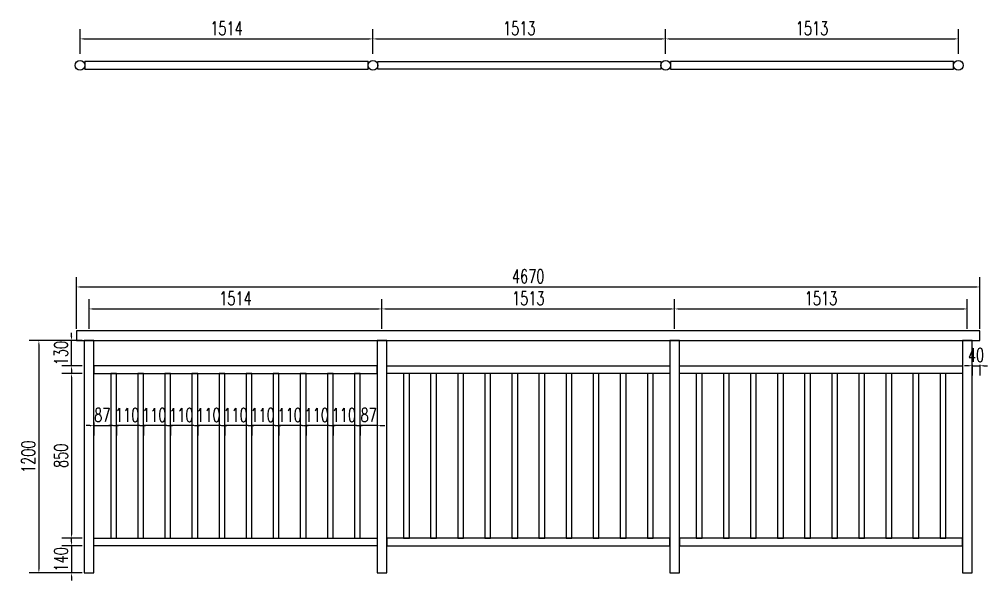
# Model space of a CAD drawing. Header units: millimetres. Extents: x -2430464 to 225692, y -180 to 1805330.
# Drawn here: x -1402881 to -1397876, y 614813 to 617712 of the extents above; entities that cross this region are included whole.
import ezdxf

# ---------------------------------------------------------------- set-up
doc = ezdxf.new("R2010")
doc.units = ezdxf.units.MM
doc.header["$LTSCALE"] = 1000
doc.layers.get('0').update_dxf_attribs({"linetype": 'CONTINUOUS'})
doc.layers.get('DEFPOINTS').update_dxf_attribs({"linetype": 'CONTINUOUS'})
for name, color, linetype in [('W-PLASTIC_RAILINGS塑木栏杆', 6, 'CONTINUOUS'), ('W-WOOD_FLOOR木地板', 30, 'CONTINUOUS'), ('景-通用-文字', 7, 'CONTINUOUS')]:
    doc.layers.add(name, color=color, linetype=linetype)
doc.styles.add('STANDARD_T3', font='simplex.shx', dxfattribs={"width": 0.7, "bigfont": 'gbcbig.shx'})
doc.dimstyles.new('W&&20', dxfattribs={"dimtxt": 70, "dimasz": 20, "dimexe": 50, "dimexo": 60, "dimgap": 20, "dimtad": 1, "dimdec": 0, "dimzin": 0, "dimdsep": 46, "dimtxsty": 'STANDARD_T3', "dimcen": 0.09, "dimclrd": 1, "dimclre": 1, "dimclrt": 7, "dimazin": 2, "dimtfac": 1, "dimtdec": 0, "dimtix": 1, "dimtmove": 2, "dimatfit": 3, "dimfxl": 0, "dimtolj": 1, "dimtzin": 0, "dimarcsym": 0})

# ---------------------------------------------------------------- blocks, each defined once
blk = doc.blocks.new('*U713')
at = {"layer": 'W-PLASTIC_RAILINGS塑木栏杆'}
blk.add_lwpolyline([(-15, -420), (15, -420), (15, 430), (-15, 430)], close=True, dxfattribs=at)
blk = doc.blocks.new('*U714')
at = {"layer": 'W-PLASTIC_RAILINGS塑木栏杆', "color": 0, "linetype": 'ByBlock', "lineweight": -2, "transparency": 16777216}
for p in [(0, 0), (140, 0), (280, 0), (420, 0), (560, 0), (700, 0), (840, 0), (980, 0), (1120, 0), (1260, 0)]:
    blk.add_blockref('*U713', p, dxfattribs=at)
blk = doc.blocks.new('*D716')
at = {"layer": 'DEFPOINTS', "color": 0, "transparency": 16777216}
for p in [(-1402586.1, 616052.8), (-1402780.1, 614852.8), (-1402546.1, 614852.8)]:
    blk.add_point(p, dxfattribs=at)
at = {"layer": 'W-WOOD_FLOOR木地板', "color": 1, "lineweight": -2, "transparency": 16777216}
for p, q in [((-1402646.1, 616052.8), (-1402830.1, 616052.8)), ((-1402780.1, 616032.8), (-1402780.1, 614872.8)), ((-1402606.1, 614852.8), (-1402830.1, 614852.8))]:
    blk.add_line(p, q, dxfattribs=at)
at = {"layer": 'W-WOOD_FLOOR木地板', "color": 1, "transparency": 16777216}
for points in [[(-1402783.5, 616032.8), (-1402776.8, 616032.8), (-1402780.1, 616052.8)], [(-1402783.5, 614872.8), (-1402776.8, 614872.8), (-1402780.1, 614852.8)]]:
    blk.add_solid(points, dxfattribs=at)
at = {"layer": 'W-WOOD_FLOOR木地板', "color": 7, "transparency": 16777216, "insert": (-1402835.1, 615452.8), "char_height": 70, "attachment_point": 5, "rotation": 90, "style": 'STANDARD_T3'}
blk.add_mtext('\\A1;1200', dxfattribs=at)
blk = doc.blocks.new('*D717')
at = {"layer": 'DEFPOINTS', "color": 0, "transparency": 16777216}
for p in [(-1402496.1, 615882.8), (-1402611.1, 615032.8), (-1402496.1, 615032.8)]:
    blk.add_point(p, dxfattribs=at)
at = {"layer": 'W-WOOD_FLOOR木地板', "color": 1, "lineweight": -2, "transparency": 16777216}
for p, q in [((-1402556.1, 615882.8), (-1402661.1, 615882.8)), ((-1402611.1, 615862.8), (-1402611.1, 615052.8)), ((-1402556.1, 615032.8), (-1402661.1, 615032.8))]:
    blk.add_line(p, q, dxfattribs=at)
at = {"layer": 'W-WOOD_FLOOR木地板', "color": 1, "transparency": 16777216}
for points in [[(-1402614.5, 615862.8), (-1402607.8, 615862.8), (-1402611.1, 615882.8)], [(-1402614.5, 615052.8), (-1402607.8, 615052.8), (-1402611.1, 615032.8)]]:
    blk.add_solid(points, dxfattribs=at)
at = {"layer": 'W-WOOD_FLOOR木地板', "color": 7, "transparency": 16777216, "insert": (-1402666.1, 615457.8), "char_height": 70, "attachment_point": 5, "rotation": 90, "style": 'STANDARD_T3'}
blk.add_mtext('\\A1;850', dxfattribs=at)
blk = doc.blocks.new('*D715')
at = {"layer": 'DEFPOINTS', "color": 0, "transparency": 16777216}
for p in [(-1402611.1, 616052.8), (-1402496.1, 616052.8), (-1402496.1, 615922.8)]:
    blk.add_point(p, dxfattribs=at)
at = {"layer": 'W-WOOD_FLOOR木地板', "color": 1, "lineweight": -2, "transparency": 16777216}
for p, q in [((-1402611.1, 616072.8), (-1402611.1, 616092.8)), ((-1402556.1, 616052.8), (-1402661.1, 616052.8)), ((-1402611.1, 615922.8), (-1402611.1, 616052.8)), ((-1402556.1, 615922.8), (-1402661.1, 615922.8)), ((-1402611.1, 615902.8), (-1402611.1, 615882.8))]:
    blk.add_line(p, q, dxfattribs=at)
at = {"layer": 'W-WOOD_FLOOR木地板', "color": 1, "transparency": 16777216}
for points in [[(-1402614.5, 616072.8), (-1402607.8, 616072.8), (-1402611.1, 616052.8)], [(-1402614.5, 615902.8), (-1402607.8, 615902.8), (-1402611.1, 615922.8)]]:
    blk.add_solid(points, dxfattribs=at)
at = {"layer": 'W-WOOD_FLOOR木地板', "color": 7, "transparency": 16777216, "insert": (-1402666.1, 615987.8), "char_height": 70, "attachment_point": 5, "rotation": 90, "style": 'STANDARD_T3'}
blk.add_mtext('\\A1;130', dxfattribs=at)
blk = doc.blocks.new('*D718')
at = {"layer": 'DEFPOINTS', "color": 0, "transparency": 16777216}
for p in [(-1402496.1, 614992.8), (-1402611.1, 614852.8), (-1402496.1, 614852.8)]:
    blk.add_point(p, dxfattribs=at)
at = {"layer": 'W-WOOD_FLOOR木地板', "color": 1, "lineweight": -2, "transparency": 16777216}
for p, q in [((-1402611.1, 615012.8), (-1402611.1, 615032.8)), ((-1402556.1, 614992.8), (-1402661.1, 614992.8)), ((-1402611.1, 614992.8), (-1402611.1, 614852.8)), ((-1402556.1, 614852.8), (-1402661.1, 614852.8)), ((-1402611.1, 614832.8), (-1402611.1, 614812.8))]:
    blk.add_line(p, q, dxfattribs=at)
at = {"layer": 'W-WOOD_FLOOR木地板', "color": 1, "transparency": 16777216}
for points in [[(-1402614.4, 615012.8), (-1402607.7, 615012.8), (-1402611.1, 614992.8)], [(-1402614.4, 614832.8), (-1402607.7, 614832.8), (-1402611.1, 614852.8)]]:
    blk.add_solid(points, dxfattribs=at)
at = {"layer": 'W-WOOD_FLOOR木地板', "color": 7, "transparency": 16777216, "insert": (-1402666.1, 614922.8), "char_height": 70, "attachment_point": 5, "rotation": 90, "style": 'STANDARD_T3'}
blk.add_mtext('\\A1;140', dxfattribs=at)
blk = doc.blocks.new('*D719')
at = {"layer": 'DEFPOINTS', "color": 0, "transparency": 16777216}
for p in [(-1401007.1, 616216.3), (-1402521.1, 616052.8), (-1401007.1, 616052.8)]:
    blk.add_point(p, dxfattribs=at)
at = {"layer": 'W-WOOD_FLOOR木地板', "color": 1, "lineweight": -2, "transparency": 16777216}
for p, q in [((-1402521.1, 616112.8), (-1402521.1, 616266.3)), ((-1401007.1, 616112.8), (-1401007.1, 616266.3)), ((-1402501.1, 616216.3), (-1401027.1, 616216.3))]:
    blk.add_line(p, q, dxfattribs=at)
at = {"layer": 'W-WOOD_FLOOR木地板', "color": 1, "transparency": 16777216}
for points in [[(-1402501.1, 616219.6), (-1402501.1, 616212.9), (-1402521.1, 616216.3)], [(-1401027.1, 616219.6), (-1401027.1, 616212.9), (-1401007.1, 616216.3)]]:
    blk.add_solid(points, dxfattribs=at)
at = {"layer": 'W-WOOD_FLOOR木地板', "color": 7, "transparency": 16777216, "insert": (-1401764.1, 616271.3), "char_height": 70, "attachment_point": 5, "style": 'STANDARD_T3'}
blk.add_mtext('\\A1;1514', dxfattribs=at)
blk = doc.blocks.new('*D720')
at = {"layer": 'DEFPOINTS', "color": 0, "transparency": 16777216}
for p in [(-1399494.1, 616216.3), (-1401007.1, 616052.8), (-1399494.1, 616052.8)]:
    blk.add_point(p, dxfattribs=at)
at = {"layer": 'W-WOOD_FLOOR木地板', "color": 1, "lineweight": -2, "transparency": 16777216}
for p, q in [((-1401007.1, 616112.8), (-1401007.1, 616266.3)), ((-1399494.1, 616112.8), (-1399494.1, 616266.3)), ((-1400987.1, 616216.3), (-1399514.1, 616216.3))]:
    blk.add_line(p, q, dxfattribs=at)
at = {"layer": 'W-WOOD_FLOOR木地板', "color": 1, "transparency": 16777216}
for points in [[(-1400987.1, 616219.6), (-1400987.1, 616212.9), (-1401007.1, 616216.3)], [(-1399514.1, 616219.6), (-1399514.1, 616212.9), (-1399494.1, 616216.3)]]:
    blk.add_solid(points, dxfattribs=at)
at = {"layer": 'W-WOOD_FLOOR木地板', "color": 7, "transparency": 16777216, "insert": (-1400250.6, 616271.3), "char_height": 70, "attachment_point": 5, "style": 'STANDARD_T3'}
blk.add_mtext('\\A1;1513', dxfattribs=at)
blk = doc.blocks.new('*D721')
at = {"layer": 'DEFPOINTS', "color": 0, "transparency": 16777216}
for p in [(-1397981.1, 616216.3), (-1399494.1, 616052.8), (-1397981.1, 616052.8)]:
    blk.add_point(p, dxfattribs=at)
at = {"layer": 'W-WOOD_FLOOR木地板', "color": 1, "lineweight": -2, "transparency": 16777216}
for p, q in [((-1399494.1, 616112.8), (-1399494.1, 616266.3)), ((-1397981.1, 616112.8), (-1397981.1, 616266.3)), ((-1399474.1, 616216.3), (-1398001.1, 616216.3))]:
    blk.add_line(p, q, dxfattribs=at)
at = {"layer": 'W-WOOD_FLOOR木地板', "color": 1, "transparency": 16777216}
for points in [[(-1399474.1, 616219.6), (-1399474.1, 616212.9), (-1399494.1, 616216.3)], [(-1398001.1, 616219.6), (-1398001.1, 616212.9), (-1397981.1, 616216.3)]]:
    blk.add_solid(points, dxfattribs=at)
at = {"layer": 'W-WOOD_FLOOR木地板', "color": 7, "transparency": 16777216, "insert": (-1398737.6, 616271.3), "char_height": 70, "attachment_point": 5, "style": 'STANDARD_T3'}
blk.add_mtext('\\A1;1513', dxfattribs=at)
blk = doc.blocks.new('*D722')
at = {"layer": 'DEFPOINTS', "color": 0, "transparency": 16777216}
for p in [(-1402496.1, 615690.3), (-1402409.1, 615690.3), (-1402409.1, 615613.3)]:
    blk.add_point(p, dxfattribs=at)
at = {"layer": 'W-WOOD_FLOOR木地板', "color": 1, "lineweight": -2, "transparency": 16777216}
for p, q in [((-1402516.1, 615613.3), (-1402536.1, 615613.3)), ((-1402496.1, 615630.3), (-1402496.1, 615563.3)), ((-1402496.1, 615613.3), (-1402409.1, 615613.3)), ((-1402409.1, 615630.3), (-1402409.1, 615563.3)), ((-1402389.1, 615613.3), (-1402369.1, 615613.3))]:
    blk.add_line(p, q, dxfattribs=at)
at = {"layer": 'W-WOOD_FLOOR木地板', "color": 1, "transparency": 16777216}
for points in [[(-1402516.1, 615616.6), (-1402516.1, 615609.9), (-1402496.1, 615613.3)], [(-1402389.1, 615616.6), (-1402389.1, 615609.9), (-1402409.1, 615613.3)]]:
    blk.add_solid(points, dxfattribs=at)
at = {"layer": 'W-WOOD_FLOOR木地板', "color": 7, "transparency": 16777216, "insert": (-1402452.6, 615668.3), "char_height": 70, "attachment_point": 5, "style": 'STANDARD_T3'}
blk.add_mtext('\\A1;87', dxfattribs=at)
blk = doc.blocks.new('*D723')
at = {"layer": 'DEFPOINTS', "color": 0, "transparency": 16777216}
for p in [(-1401679.1, 615737.2), (-1401569.1, 615737.2), (-1401679.1, 615613.3)]:
    blk.add_point(p, dxfattribs=at)
at = {"layer": '景-通用-文字', "color": 1, "lineweight": -2, "transparency": 16777216}
for p, q in [((-1401699.1, 615613.3), (-1401719.1, 615613.3)), ((-1401679.1, 615618.3), (-1401679.1, 615563.3)), ((-1401569.1, 615613.3), (-1401679.1, 615613.3)), ((-1401569.1, 615618.3), (-1401569.1, 615563.3)), ((-1401549.1, 615613.3), (-1401529.1, 615613.3))]:
    blk.add_line(p, q, dxfattribs=at)
at = {"layer": '景-通用-文字', "color": 1, "transparency": 16777216}
for points in [[(-1401699.1, 615616.6), (-1401699.1, 615609.9), (-1401679.1, 615613.3)], [(-1401549.1, 615616.6), (-1401549.1, 615609.9), (-1401569.1, 615613.3)]]:
    blk.add_solid(points, dxfattribs=at)
at = {"layer": '景-通用-文字', "color": 7, "transparency": 16777216, "insert": (-1401624.1, 615668.3), "char_height": 70, "attachment_point": 5, "style": 'STANDARD_T3'}
blk.add_mtext('\\A1;110', dxfattribs=at)
blk = doc.blocks.new('*D724')
at = {"layer": 'DEFPOINTS', "color": 0, "transparency": 16777216}
for p in [(-1401119.1, 615736.5), (-1401032.1, 615736.5), (-1401119.1, 615613.3)]:
    blk.add_point(p, dxfattribs=at)
at = {"layer": 'W-PLASTIC_RAILINGS塑木栏杆', "color": 1, "lineweight": -2, "transparency": 16777216}
for p, q in [((-1401139.1, 615613.3), (-1401159.1, 615613.3)), ((-1401119.1, 615618.3), (-1401119.1, 615563.3)), ((-1401032.1, 615613.3), (-1401119.1, 615613.3)), ((-1401032.1, 615618.3), (-1401032.1, 615563.3)), ((-1401012.1, 615613.3), (-1400992.1, 615613.3))]:
    blk.add_line(p, q, dxfattribs=at)
at = {"layer": 'W-PLASTIC_RAILINGS塑木栏杆', "color": 1, "transparency": 16777216}
for points in [[(-1401139.1, 615616.6), (-1401139.1, 615609.9), (-1401119.1, 615613.3)], [(-1401012.1, 615616.6), (-1401012.1, 615609.9), (-1401032.1, 615613.3)]]:
    blk.add_solid(points, dxfattribs=at)
at = {"layer": 'W-PLASTIC_RAILINGS塑木栏杆', "color": 7, "transparency": 16777216, "insert": (-1401075.6, 615668.3), "char_height": 70, "attachment_point": 5, "style": 'STANDARD_T3'}
blk.add_mtext('\\A1;87', dxfattribs=at)
blk = doc.blocks.new('*D1061')
at = {"layer": 'DEFPOINTS', "color": 0, "transparency": 16777216}
for p in [(-1401819.1, 615737.2), (-1401709.1, 615737.2), (-1401819.1, 615613.3)]:
    blk.add_point(p, dxfattribs=at)
at = {"layer": '景-通用-文字', "color": 1, "lineweight": -2, "transparency": 16777216}
for p, q in [((-1401839.1, 615613.3), (-1401859.1, 615613.3)), ((-1401819.1, 615618.3), (-1401819.1, 615563.3)), ((-1401709.1, 615613.3), (-1401819.1, 615613.3)), ((-1401709.1, 615618.3), (-1401709.1, 615563.3)), ((-1401689.1, 615613.3), (-1401669.1, 615613.3))]:
    blk.add_line(p, q, dxfattribs=at)
at = {"layer": '景-通用-文字', "color": 1, "transparency": 16777216}
for points in [[(-1401839.1, 615616.6), (-1401839.1, 615609.9), (-1401819.1, 615613.3)], [(-1401689.1, 615616.6), (-1401689.1, 615609.9), (-1401709.1, 615613.3)]]:
    blk.add_solid(points, dxfattribs=at)
at = {"layer": '景-通用-文字', "color": 7, "transparency": 16777216, "insert": (-1401764.1, 615668.3), "char_height": 70, "attachment_point": 5, "style": 'STANDARD_T3'}
blk.add_mtext('\\A1;110', dxfattribs=at)
blk = doc.blocks.new('*D1062')
at = {"layer": 'DEFPOINTS', "color": 0, "transparency": 16777216}
for p in [(-1401959.1, 615737.2), (-1401849.1, 615737.2), (-1401959.1, 615613.3)]:
    blk.add_point(p, dxfattribs=at)
at = {"layer": '景-通用-文字', "color": 1, "lineweight": -2, "transparency": 16777216}
for p, q in [((-1401979.1, 615613.3), (-1401999.1, 615613.3)), ((-1401959.1, 615618.3), (-1401959.1, 615563.3)), ((-1401849.1, 615613.3), (-1401959.1, 615613.3)), ((-1401849.1, 615618.3), (-1401849.1, 615563.3)), ((-1401829.1, 615613.3), (-1401809.1, 615613.3))]:
    blk.add_line(p, q, dxfattribs=at)
at = {"layer": '景-通用-文字', "color": 1, "transparency": 16777216}
for points in [[(-1401979.1, 615616.6), (-1401979.1, 615609.9), (-1401959.1, 615613.3)], [(-1401829.1, 615616.6), (-1401829.1, 615609.9), (-1401849.1, 615613.3)]]:
    blk.add_solid(points, dxfattribs=at)
at = {"layer": '景-通用-文字', "color": 7, "transparency": 16777216, "insert": (-1401904.1, 615668.3), "char_height": 70, "attachment_point": 5, "style": 'STANDARD_T3'}
blk.add_mtext('\\A1;110', dxfattribs=at)
blk = doc.blocks.new('*D1063')
at = {"layer": 'DEFPOINTS', "color": 0, "transparency": 16777216}
for p in [(-1402099.1, 615737.2), (-1401989.1, 615737.2), (-1402099.1, 615613.3)]:
    blk.add_point(p, dxfattribs=at)
at = {"layer": '景-通用-文字', "color": 1, "lineweight": -2, "transparency": 16777216}
for p, q in [((-1402119.1, 615613.3), (-1402139.1, 615613.3)), ((-1402099.1, 615618.3), (-1402099.1, 615563.3)), ((-1401989.1, 615613.3), (-1402099.1, 615613.3)), ((-1401989.1, 615618.3), (-1401989.1, 615563.3)), ((-1401969.1, 615613.3), (-1401949.1, 615613.3))]:
    blk.add_line(p, q, dxfattribs=at)
at = {"layer": '景-通用-文字', "color": 1, "transparency": 16777216}
for points in [[(-1402119.1, 615616.6), (-1402119.1, 615609.9), (-1402099.1, 615613.3)], [(-1401969.1, 615616.6), (-1401969.1, 615609.9), (-1401989.1, 615613.3)]]:
    blk.add_solid(points, dxfattribs=at)
at = {"layer": '景-通用-文字', "color": 7, "transparency": 16777216, "insert": (-1402044.1, 615668.3), "char_height": 70, "attachment_point": 5, "style": 'STANDARD_T3'}
blk.add_mtext('\\A1;110', dxfattribs=at)
blk = doc.blocks.new('*D1064')
at = {"layer": 'DEFPOINTS', "color": 0, "transparency": 16777216}
for p in [(-1402239.1, 615737.2), (-1402129.1, 615737.2), (-1402239.1, 615613.3)]:
    blk.add_point(p, dxfattribs=at)
at = {"layer": '景-通用-文字', "color": 1, "lineweight": -2, "transparency": 16777216}
for p, q in [((-1402259.1, 615613.3), (-1402279.1, 615613.3)), ((-1402239.1, 615618.3), (-1402239.1, 615563.3)), ((-1402129.1, 615613.3), (-1402239.1, 615613.3)), ((-1402129.1, 615618.3), (-1402129.1, 615563.3)), ((-1402109.1, 615613.3), (-1402089.1, 615613.3))]:
    blk.add_line(p, q, dxfattribs=at)
at = {"layer": '景-通用-文字', "color": 1, "transparency": 16777216}
for points in [[(-1402259.1, 615616.6), (-1402259.1, 615609.9), (-1402239.1, 615613.3)], [(-1402109.1, 615616.6), (-1402109.1, 615609.9), (-1402129.1, 615613.3)]]:
    blk.add_solid(points, dxfattribs=at)
at = {"layer": '景-通用-文字', "color": 7, "transparency": 16777216, "insert": (-1402184.1, 615668.3), "char_height": 70, "attachment_point": 5, "style": 'STANDARD_T3'}
blk.add_mtext('\\A1;110', dxfattribs=at)
blk = doc.blocks.new('*D1065')
at = {"layer": 'DEFPOINTS', "color": 0, "transparency": 16777216}
for p in [(-1402379.1, 615737.2), (-1402269.1, 615737.2), (-1402379.1, 615613.3)]:
    blk.add_point(p, dxfattribs=at)
at = {"layer": '景-通用-文字', "color": 1, "lineweight": -2, "transparency": 16777216}
for p, q in [((-1402399.1, 615613.3), (-1402419.1, 615613.3)), ((-1402379.1, 615618.3), (-1402379.1, 615563.3)), ((-1402269.1, 615613.3), (-1402379.1, 615613.3)), ((-1402269.1, 615618.3), (-1402269.1, 615563.3)), ((-1402249.1, 615613.3), (-1402229.1, 615613.3))]:
    blk.add_line(p, q, dxfattribs=at)
at = {"layer": '景-通用-文字', "color": 1, "transparency": 16777216}
for points in [[(-1402399.1, 615616.6), (-1402399.1, 615609.9), (-1402379.1, 615613.3)], [(-1402249.1, 615616.6), (-1402249.1, 615609.9), (-1402269.1, 615613.3)]]:
    blk.add_solid(points, dxfattribs=at)
at = {"layer": '景-通用-文字', "color": 7, "transparency": 16777216, "insert": (-1402324.1, 615668.3), "char_height": 70, "attachment_point": 5, "style": 'STANDARD_T3'}
blk.add_mtext('\\A1;110', dxfattribs=at)
blk = doc.blocks.new('*D1066')
at = {"layer": 'DEFPOINTS', "color": 0, "transparency": 16777216}
for p in [(-1401539.1, 615737.2), (-1401429.1, 615737.2), (-1401539.1, 615613.3)]:
    blk.add_point(p, dxfattribs=at)
at = {"layer": '景-通用-文字', "color": 1, "lineweight": -2, "transparency": 16777216}
for p, q in [((-1401559.1, 615613.3), (-1401579.1, 615613.3)), ((-1401539.1, 615618.3), (-1401539.1, 615563.3)), ((-1401429.1, 615613.3), (-1401539.1, 615613.3)), ((-1401429.1, 615618.3), (-1401429.1, 615563.3)), ((-1401409.1, 615613.3), (-1401389.1, 615613.3))]:
    blk.add_line(p, q, dxfattribs=at)
at = {"layer": '景-通用-文字', "color": 1, "transparency": 16777216}
for points in [[(-1401559.1, 615616.6), (-1401559.1, 615609.9), (-1401539.1, 615613.3)], [(-1401409.1, 615616.6), (-1401409.1, 615609.9), (-1401429.1, 615613.3)]]:
    blk.add_solid(points, dxfattribs=at)
at = {"layer": '景-通用-文字', "color": 7, "transparency": 16777216, "insert": (-1401484.1, 615668.3), "char_height": 70, "attachment_point": 5, "style": 'STANDARD_T3'}
blk.add_mtext('\\A1;110', dxfattribs=at)
blk = doc.blocks.new('*D1067')
at = {"layer": 'DEFPOINTS', "color": 0, "transparency": 16777216}
for p in [(-1401399.1, 615737.2), (-1401289.1, 615737.2), (-1401399.1, 615613.3)]:
    blk.add_point(p, dxfattribs=at)
at = {"layer": '景-通用-文字', "color": 1, "lineweight": -2, "transparency": 16777216}
for p, q in [((-1401419.1, 615613.3), (-1401439.1, 615613.3)), ((-1401399.1, 615618.3), (-1401399.1, 615563.3)), ((-1401289.1, 615613.3), (-1401399.1, 615613.3)), ((-1401289.1, 615618.3), (-1401289.1, 615563.3)), ((-1401269.1, 615613.3), (-1401249.1, 615613.3))]:
    blk.add_line(p, q, dxfattribs=at)
at = {"layer": '景-通用-文字', "color": 1, "transparency": 16777216}
for points in [[(-1401419.1, 615616.6), (-1401419.1, 615609.9), (-1401399.1, 615613.3)], [(-1401269.1, 615616.6), (-1401269.1, 615609.9), (-1401289.1, 615613.3)]]:
    blk.add_solid(points, dxfattribs=at)
at = {"layer": '景-通用-文字', "color": 7, "transparency": 16777216, "insert": (-1401344.1, 615668.3), "char_height": 70, "attachment_point": 5, "style": 'STANDARD_T3'}
blk.add_mtext('\\A1;110', dxfattribs=at)
blk = doc.blocks.new('*D1068')
at = {"layer": 'DEFPOINTS', "color": 0, "transparency": 16777216}
for p in [(-1401259.1, 615737.2), (-1401149.1, 615737.2), (-1401259.1, 615613.3)]:
    blk.add_point(p, dxfattribs=at)
at = {"layer": '景-通用-文字', "color": 1, "lineweight": -2, "transparency": 16777216}
for p, q in [((-1401279.1, 615613.3), (-1401299.1, 615613.3)), ((-1401259.1, 615618.3), (-1401259.1, 615563.3)), ((-1401149.1, 615613.3), (-1401259.1, 615613.3)), ((-1401149.1, 615618.3), (-1401149.1, 615563.3)), ((-1401129.1, 615613.3), (-1401109.1, 615613.3))]:
    blk.add_line(p, q, dxfattribs=at)
at = {"layer": '景-通用-文字', "color": 1, "transparency": 16777216}
for points in [[(-1401279.1, 615616.6), (-1401279.1, 615609.9), (-1401259.1, 615613.3)], [(-1401129.1, 615616.6), (-1401129.1, 615609.9), (-1401149.1, 615613.3)]]:
    blk.add_solid(points, dxfattribs=at)
at = {"layer": '景-通用-文字', "color": 7, "transparency": 16777216, "insert": (-1401204.1, 615668.3), "char_height": 70, "attachment_point": 5, "style": 'STANDARD_T3'}
blk.add_mtext('\\A1;110', dxfattribs=at)
blk = doc.blocks.new('*U1899')
at = {"layer": 'W-PLASTIC_RAILINGS塑木栏杆'}
blk.add_lwpolyline([(-15, -420), (15, -420), (15, 430), (-15, 430)], close=True, dxfattribs=at)
blk = doc.blocks.new('*U1900')
at = {"layer": 'W-PLASTIC_RAILINGS塑木栏杆', "color": 0, "linetype": 'ByBlock', "lineweight": -2, "transparency": 16777216}
for p in [(0, 0), (140, 0), (280, 0), (420, 0), (560, 0), (700, 0), (840, 0), (980, 0), (1120, 0), (1260, 0)]:
    blk.add_blockref('*U1899', p, dxfattribs=at)
blk = doc.blocks.new('*U1901')
at = {"layer": 'W-PLASTIC_RAILINGS塑木栏杆'}
blk.add_lwpolyline([(-15, -420), (15, -420), (15, 430), (-15, 430)], close=True, dxfattribs=at)
blk = doc.blocks.new('*U1902')
at = {"layer": 'W-PLASTIC_RAILINGS塑木栏杆', "color": 0, "linetype": 'ByBlock', "lineweight": -2, "transparency": 16777216}
for p in [(0, 0), (140, 0), (280, 0), (420, 0), (560, 0), (700, 0), (840, 0), (980, 0), (1120, 0), (1260, 0)]:
    blk.add_blockref('*U1901', p, dxfattribs=at)
blk = doc.blocks.new('*D2186')
at = {"color": 1, "lineweight": -2, "transparency": 16777216}
for p, q in [((-1397976.1, 615922.8), (-1397996.1, 615922.8)), ((-1397956.1, 615927.8), (-1397956.1, 615872.8)), ((-1397956.1, 615922.8), (-1397916.1, 615922.8)), ((-1397916.1, 615927.8), (-1397916.1, 615872.8)), ((-1397896.1, 615922.8), (-1397876.1, 615922.8))]:
    blk.add_line(p, q, dxfattribs=at)
at = {"color": 1, "transparency": 16777216}
for points in [[(-1397976.1, 615926.1), (-1397976.1, 615919.4), (-1397956.1, 615922.8)], [(-1397896.1, 615926.1), (-1397896.1, 615919.4), (-1397916.1, 615922.8)]]:
    blk.add_solid(points, dxfattribs=at)
at = {"layer": 'DEFPOINTS', "color": 0, "transparency": 16777216}
for p in [(-1397956.1, 616052.8), (-1397916.1, 616052.8), (-1397916.1, 615922.8)]:
    blk.add_point(p, dxfattribs=at)
at = {"color": 7, "transparency": 16777216, "insert": (-1397936.1, 615977.8), "char_height": 70, "attachment_point": 5, "style": 'STANDARD_T3'}
blk.add_mtext('\\A1;40', dxfattribs=at)
blk = doc.blocks.new('*D2189')
at = {"layer": 'DEFPOINTS', "color": 0, "transparency": 16777216}
for p in [(-1397916.1, 616329.8), (-1402586.1, 616052.8), (-1397916.1, 616052.8)]:
    blk.add_point(p, dxfattribs=at)
at = {"layer": 'W-WOOD_FLOOR木地板', "color": 1, "lineweight": -2, "transparency": 16777216}
for p, q in [((-1402586.1, 616112.8), (-1402586.1, 616379.8)), ((-1397916.1, 616112.8), (-1397916.1, 616379.8)), ((-1402566.1, 616329.8), (-1397936.1, 616329.8))]:
    blk.add_line(p, q, dxfattribs=at)
at = {"layer": 'W-WOOD_FLOOR木地板', "color": 1, "transparency": 16777216}
for points in [[(-1402566.1, 616333.1), (-1402566.1, 616326.4), (-1402586.1, 616329.8)], [(-1397936.1, 616333.1), (-1397936.1, 616326.4), (-1397916.1, 616329.8)]]:
    blk.add_solid(points, dxfattribs=at)
at = {"layer": 'W-WOOD_FLOOR木地板', "color": 7, "transparency": 16777216, "insert": (-1400251.1, 616384.8), "char_height": 70, "attachment_point": 5, "style": 'STANDARD_T3'}
blk.add_mtext('\\A1;4670', dxfattribs=at)
blk = doc.blocks.new('*D2290')
at = {"color": 1, "lineweight": -2, "transparency": 16777216}
for p, q in [((-1402567.5, 617534.4), (-1402567.5, 617661.2)), ((-1401053.5, 617534.4), (-1401053.5, 617661.2)), ((-1402547.5, 617611.2), (-1401073.5, 617611.2))]:
    blk.add_line(p, q, dxfattribs=at)
at = {"color": 1, "transparency": 16777216}
for points in [[(-1402547.5, 617614.5), (-1402547.5, 617607.8), (-1402567.5, 617611.2)], [(-1401073.5, 617614.5), (-1401073.5, 617607.8), (-1401053.5, 617611.2)]]:
    blk.add_solid(points, dxfattribs=at)
at = {"layer": 'DEFPOINTS', "color": 0, "transparency": 16777216}
for p in [(-1401053.5, 617611.2), (-1402567.5, 617474.4), (-1401053.5, 617474.4)]:
    blk.add_point(p, dxfattribs=at)
at = {"color": 7, "transparency": 16777216, "insert": (-1401810.5, 617666.2), "char_height": 70, "attachment_point": 5, "style": 'STANDARD_T3'}
blk.add_mtext('\\A1;1514', dxfattribs=at)
blk = doc.blocks.new('*D2291')
at = {"color": 1, "lineweight": -2, "transparency": 16777216}
for p, q in [((-1401053.5, 617534.4), (-1401053.5, 617661.2)), ((-1399540.5, 617534.4), (-1399540.5, 617661.2)), ((-1401033.5, 617611.2), (-1399560.5, 617611.2))]:
    blk.add_line(p, q, dxfattribs=at)
at = {"color": 1, "transparency": 16777216}
for points in [[(-1401033.5, 617614.5), (-1401033.5, 617607.8), (-1401053.5, 617611.2)], [(-1399560.5, 617614.5), (-1399560.5, 617607.8), (-1399540.5, 617611.2)]]:
    blk.add_solid(points, dxfattribs=at)
at = {"layer": 'DEFPOINTS', "color": 0, "transparency": 16777216}
for p in [(-1399540.5, 617611.2), (-1401053.5, 617474.4), (-1399540.5, 617474.4)]:
    blk.add_point(p, dxfattribs=at)
at = {"color": 7, "transparency": 16777216, "insert": (-1400297, 617666.2), "char_height": 70, "attachment_point": 5, "style": 'STANDARD_T3'}
blk.add_mtext('\\A1;1513', dxfattribs=at)
blk = doc.blocks.new('*D2292')
at = {"color": 1, "lineweight": -2, "transparency": 16777216}
for p, q in [((-1399540.5, 617534.4), (-1399540.5, 617661.2)), ((-1398027.5, 617534.4), (-1398027.5, 617661.2)), ((-1399520.5, 617611.2), (-1398047.5, 617611.2))]:
    blk.add_line(p, q, dxfattribs=at)
at = {"color": 1, "transparency": 16777216}
for points in [[(-1399520.5, 617614.5), (-1399520.5, 617607.8), (-1399540.5, 617611.2)], [(-1398047.5, 617614.5), (-1398047.5, 617607.8), (-1398027.5, 617611.2)]]:
    blk.add_solid(points, dxfattribs=at)
at = {"layer": 'DEFPOINTS', "color": 0, "transparency": 16777216}
for p in [(-1398027.5, 617611.2), (-1399540.5, 617474.4), (-1398027.5, 617474.4)]:
    blk.add_point(p, dxfattribs=at)
at = {"color": 7, "transparency": 16777216, "insert": (-1398784, 617666.2), "char_height": 70, "attachment_point": 5, "style": 'STANDARD_T3'}
blk.add_mtext('\\A1;1513', dxfattribs=at)

msp = doc.modelspace()

# ---------------------------------------------------------------- linework, layer by layer
at = {"layer": 'W-PLASTIC_RAILINGS塑木栏杆'}
for points in [[(-1402542.46, 617454.38), (-1401078.46, 617454.38), (-1401078.46, 617494.38), (-1402542.46, 617494.38)], [(-1399565.46, 617454.38), (-1401028.46, 617454.38), (-1401028.46, 617494.38), (-1399565.46, 617494.38)], [(-1399515.46, 617454.38), (-1398052.46, 617454.38), (-1398052.46, 617494.38), (-1399515.46, 617494.38)], [(-1402586.13, 616052.76), (-1397916.13, 616052.76), (-1397916.13, 616102.76), (-1402586.13, 616102.76)], [(-1402546.13, 614852.76), (-1402496.13, 614852.76), (-1402496.13, 616052.76), (-1402546.13, 616052.76)], [(-1401032.13, 614852.76), (-1400982.13, 614852.76), (-1400982.13, 616052.76), (-1401032.13, 616052.76)], [(-1399519.13, 614852.76), (-1399469.13, 614852.76), (-1399469.13, 616052.76), (-1399519.13, 616052.76)], [(-1398006.13, 614852.76), (-1397956.13, 614852.76), (-1397956.13, 616052.76), (-1398006.13, 616052.76)], [(-1402496.13, 615882.76), (-1401032.13, 615882.76), (-1401032.13, 615922.76), (-1402496.13, 615922.76)], [(-1399519.13, 615882.76), (-1400982.13, 615882.76), (-1400982.13, 615922.76), (-1399519.13, 615922.76)], [(-1398006.13, 615882.76), (-1399469.13, 615882.76), (-1399469.13, 615922.76), (-1398006.13, 615922.76)], [(-1402496.13, 615032.76), (-1401032.13, 615032.76), (-1401032.13, 614992.76), (-1402496.13, 614992.76)], [(-1399519.13, 615032.76), (-1400982.13, 615032.76), (-1400982.13, 614992.76), (-1399519.13, 614992.76)], [(-1398006.13, 615032.76), (-1399469.13, 615032.76), (-1399469.13, 614992.76), (-1398006.13, 614992.76)]]:
    msp.add_lwpolyline(points, close=True, dxfattribs=at)
for centre in [(-1402567.46, 617474.38), (-1401053.46, 617474.38), (-1399540.46, 617474.38), (-1398027.46, 617474.38)]:
    msp.add_circle(centre, 25, dxfattribs=at)

# ---------------------------------------------------------------- block references
for name, p in [('*U714', (-1402394.13, 615452.76)), ('*U1900', (-1400880.13, 615452.76)), ('*U1902', (-1399367.13, 615452.76))]:
    msp.add_blockref(name, p, dxfattribs=at)

# ---------------------------------------------------------------- dimensions: what is measured, and where the dimension line sits
for base, p1, p2, picture, middle in [((-1401053.46, 617611.16), (-1402567.46, 617474.38), (-1401053.46, 617474.38), '*D2290', (-1401810.46, 617666.16)), ((-1399540.46, 617611.16), (-1401053.46, 617474.38), (-1399540.46, 617474.38), '*D2291', (-1400296.96, 617666.16)), ((-1398027.46, 617611.16), (-1399540.46, 617474.38), (-1398027.46, 617474.38), '*D2292', (-1398783.96, 617666.16))]:
    dim = msp.add_linear_dim(base=base, p1=p1, p2=p2, dimstyle='W&&20')
    dim.commit()
    dim.dimension.update_dxf_attribs({"geometry": picture, "text_midpoint": middle})
at = {"color": 1}
dim = msp.add_linear_dim(base=(-1397916.13, 615922.76), p1=(-1397956.13, 616052.76), p2=(-1397916.13, 616052.76), dimstyle='W&&20', override={"dimfxl": 5, "dimfxlon": 1, "dimarcsym": 2}, dxfattribs=at)
dim.commit()
dim.dimension.update_dxf_attribs({"geometry": '*D2186', "text_midpoint": (-1397936.13, 615977.76)})
at = {"layer": 'W-PLASTIC_RAILINGS塑木栏杆'}
dim = msp.add_linear_dim(base=(-1401119.13, 615613.26), p1=(-1401032.13, 615736.46), p2=(-1401119.13, 615736.46), dimstyle='W&&20', override={"dimfxl": 5, "dimfxlon": 1, "dimarcsym": 2}, dxfattribs=at)
dim.commit()
dim.dimension.update_dxf_attribs({"geometry": '*D724', "text_midpoint": (-1401075.63, 615668.26)})
at = {"layer": 'W-WOOD_FLOOR木地板'}
for base, p1, p2, picture, middle in [((-1397916.13, 616329.78), (-1402586.13, 616052.76), (-1397916.13, 616052.76), '*D2189', (-1400251.13, 616384.78)), ((-1401007.13, 616216.26), (-1402521.13, 616052.76), (-1401007.13, 616052.76), '*D719', (-1401764.13, 616271.26)), ((-1399494.13, 616216.26), (-1401007.13, 616052.76), (-1399494.13, 616052.76), '*D720', (-1400250.63, 616271.26)), ((-1397981.13, 616216.26), (-1399494.13, 616052.76), (-1397981.13, 616052.76), '*D721', (-1398737.63, 616271.26)), ((-1402409.13, 615613.26), (-1402496.13, 615690.26), (-1402409.13, 615690.26), '*D722', (-1402452.63, 615668.26))]:
    dim = msp.add_linear_dim(base=base, p1=p1, p2=p2, dimstyle='W&&20', dxfattribs=at)
    dim.commit()
    dim.dimension.update_dxf_attribs({"geometry": picture, "text_midpoint": middle})
for base, p1, p2, picture, middle in [((-1402611.13, 616052.76), (-1402496.13, 615922.76), (-1402496.13, 616052.76), '*D715', (-1402666.13, 615987.76)), ((-1402780.13, 614852.76), (-1402586.13, 616052.76), (-1402546.13, 614852.76), '*D716', (-1402835.13, 615452.76)), ((-1402611.13, 615032.76), (-1402496.13, 615882.76), (-1402496.13, 615032.76), '*D717', (-1402666.13, 615457.76)), ((-1402611.07, 614852.76), (-1402496.13, 614992.76), (-1402496.13, 614852.76), '*D718', (-1402666.07, 614922.76))]:
    dim = msp.add_linear_dim(base=base, p1=p1, p2=p2, angle=90, dimstyle='W&&20', dxfattribs=at)
    dim.commit()
    dim.dimension.update_dxf_attribs({"geometry": picture, "text_midpoint": middle})
at = {"layer": '景-通用-文字', "color": 3}
for base, p1, p2, picture, middle in [((-1402379.13, 615613.26), (-1402269.13, 615737.17), (-1402379.13, 615737.17), '*D1065', (-1402324.13, 615668.26)), ((-1402239.13, 615613.26), (-1402129.13, 615737.17), (-1402239.13, 615737.17), '*D1064', (-1402184.13, 615668.26)), ((-1402099.13, 615613.26), (-1401989.13, 615737.17), (-1402099.13, 615737.17), '*D1063', (-1402044.13, 615668.26)), ((-1401959.13, 615613.26), (-1401849.13, 615737.17), (-1401959.13, 615737.17), '*D1062', (-1401904.13, 615668.26)), ((-1401819.13, 615613.26), (-1401709.13, 615737.17), (-1401819.13, 615737.17), '*D1061', (-1401764.13, 615668.26)), ((-1401679.13, 615613.26), (-1401569.13, 615737.17), (-1401679.13, 615737.17), '*D723', (-1401624.13, 615668.26)), ((-1401539.13, 615613.26), (-1401429.13, 615737.17), (-1401539.13, 615737.17), '*D1066', (-1401484.13, 615668.26)), ((-1401399.13, 615613.26), (-1401289.13, 615737.17), (-1401399.13, 615737.17), '*D1067', (-1401344.13, 615668.26)), ((-1401259.13, 615613.26), (-1401149.13, 615737.17), (-1401259.13, 615737.17), '*D1068', (-1401204.13, 615668.26))]:
    dim = msp.add_linear_dim(base=base, p1=p1, p2=p2, dimstyle='W&&20', override={"dimfxl": 5, "dimfxlon": 1, "dimarcsym": 2}, dxfattribs=at)
    dim.commit()
    dim.dimension.update_dxf_attribs({"geometry": picture, "text_midpoint": middle})

doc.saveas('drawing.dxf')
